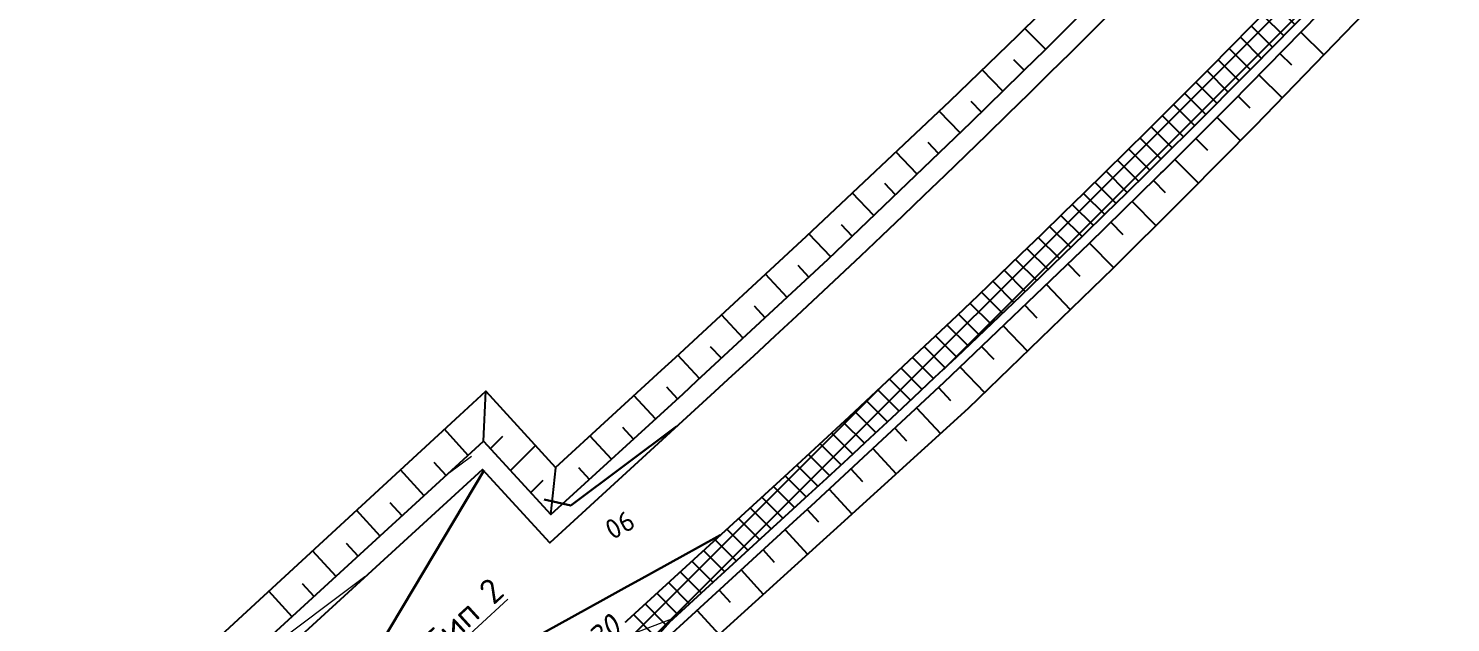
# Model space of a CAD drawing. Header units: metres. Extents: x 2302534 to 2308412, y 452340 to 454783.
# Drawn here: x 2306829.2 to 2306900.6, y 453346 to 453375.8 of the extents above; entities that cross this region are included whole.
import ezdxf
from ezdxf import colors
from ezdxf.entities.mleader import LeaderData, LeaderLine
from ezdxf.enums import TextEntityAlignment as Align
from ezdxf.math import Vec2, Vec3

# ---------------------------------------------------------------- set-up
doc = ezdxf.new("R2010")
doc.units = ezdxf.units.M
for name, color, linetype in [('АД_серый', 250, 'Continuous'), ('ВП АД', 7, 'Continuous'), ('ПП_Дорога_Покрытия_Газон', 3, 'Continuous')]:
    doc.layers.add(name, color=color, linetype=linetype)
doc.layers.add('ГП_АД том 3.2.6', color=250, linetype='Continuous', lineweight=40)
doc.layers.add('ГП_ВП', color=1, linetype='Continuous', lineweight=40)
doc.styles.add('ASML', font='isocpeui.ttf')
doc.styles.add('ISOCPEUR', font='isocpeur.ttf')
doc.styles.add('ISOCPEUR.ttf', font='isocpeur.ttf')

# ---------------------------------------------------------------- blocks, each defined once
blk = doc.blocks.new('АД 3.2.6')
at = {"layer": 'АД_серый'}
h = blk.add_hatch(dxfattribs=at)
h.set_pattern_fill('ANSI37', color=256, scale=0.25)
h.set_pattern_definition([(45, (-2306965.942214189, -453205.9558217908), (-0.5612660075668221, 0.5612660075668221), []), (135, (-2306965.942214189, -453205.9558217908), (-0.5612660075668221, -0.5612660075668221), [])])
edge = h.paths.add_edge_path()
edge.add_line((1053.931858262978, 1206.085364604951), (1054.025428426452, 1208.204838068981))
edge.add_line((1054.025428426452, 1208.204838068981), (1018.62202177057, 1175.791896252776))
edge.add_line((1018.62202177057, 1175.791896252776), (966.9920535609126, 1128.523022957379))
edge.add_line((966.9920535609126, 1128.523022957379), (878.4835366290062, 1047.490668736223))
edge.add_line((878.4835366290062, 1047.490668736223), (841.6049879081548, 1013.727187810931))
edge.add_line((841.6049879081548, 1013.727187810931), (814.3148618540725, 988.7422119260882))
edge.add_line((814.3148618540725, 988.7422119260882), (777.4363131327555, 954.9787310006212))
edge.add_line((777.4363131327555, 954.9787310006212), (740.5577644109726, 921.2152500751544))
edge.add_line((740.5577644109726, 921.2152500751544), (666.8006669683381, 853.688288224279))
edge.add_line((666.8006669683381, 853.688288224279), (629.9221182465553, 819.9248072987538))
edge.add_line((629.9221182465553, 819.9248072987538), (593.0435695252381, 786.1613263734034))
edge.add_line((593.0435695252381, 786.1613263734034), (556.1650208039209, 752.3978454478784))
edge.add_line((556.1650208039209, 752.3978454478784), (292.4177803383209, 510.9288822882226))
edge.add_line((292.4177803383209, 510.9288822882226), (59.0611517210491, 297.2834880872979))
edge.add_arc((479.2476420179009, -161.6700198940816), 622.2499571043782, 132.4750910232818, 141.1317967697561)
edge.add_line((-5.230899143964052, 228.8111605360173), (-27.95818131137639, 200.6129245422199))
edge.add_arc((-516.7190344384871, 594.5455753061105), 627.7500337613743, 312.4752306833454, 321.13179661119204, ccw=False)
edge.add_line((-92.81738088419661, 131.5364036892424), (-212.2346827834844, 22.20554245897802))
edge.add_line((-212.2346827834844, 22.20554245897802), (-211.2217755680904, 21.09918854956049))
edge.add_line((-211.2217755680904, 21.09918854956049), (-91.80447366833687, 130.4300497798249))
edge.add_arc((-516.7190344450063, 594.5455753099523), 629.2500337688797, 312.4752306950525, 321.1317966232948)
edge.add_line((-26.79029394825921, 199.6716280389228), (-4.063011780846863, 227.869864032662))
edge.add_arc((479.2476419592276, -161.6700198383187), 620.7499570236596, 132.4750910105345, 141.1317967585854, ccw=False)
edge.add_line((60.07405624445528, 296.1771317132516), (293.4460430885665, 509.8365623930585))
edge.add_line((293.4460430885665, 509.8365623930585), (557.1779512828215, 751.2914607239654))
edge.add_line((557.1779512828215, 751.2914607239654), (594.0565019296482, 785.0549395463312))
edge.add_line((594.0565019296482, 785.0549395463312), (630.9350525764748, 818.8184183685224))
edge.add_line((630.9350525764748, 818.8184183685224), (667.8136032237671, 852.5818971908302))
edge.add_line((667.8136032237671, 852.5818971908302), (741.5707045174204, 920.1088548353292))
edge.add_line((741.5707045174204, 920.1088548353292), (778.4492551647127, 953.8723336576367))
edge.add_line((778.4492551647127, 953.8723336576367), (815.3278058115393, 987.6358124798862))
edge.add_line((815.3278058115393, 987.6358124798862), (842.6179332900792, 1012.620786808373))
edge.add_line((842.6179332900792, 1012.620786808373), (879.4964839369057, 1046.384265630448))
edge.add_line((879.4964839369057, 1046.384265630448), (968.0050054900348, 1127.416614804009))
edge.add_line((968.0050054900348, 1127.416614804009), (1019.634976395406, 1174.685485154914))
edge.add_line((1019.634976395406, 1174.685485154914), (1053.931858262978, 1206.085364604951))
for p, q in [((-79.70050535118207, 152.9961483579245, 144.4604645610183), (-80.73651609336957, 154.035088787612, 144.4604645610183)), ((-66.8828735393472, 153.8561833350104, 149.1817270848066), (-65.72512817801908, 152.722302719776, 149.1817270848066)), ((-80.76971921836957, 151.944024334487, 144.4604645610183), (-81.28754148399456, 152.472100506362, 144.4604645610183)), ((-67.93243217887357, 152.7845337836188, 149.1817270848066), (-67.34930801810697, 152.2134316412848, 149.1817270848066)), ((-81.84064206993207, 150.8938534360495, 144.4604645610183), (-82.88483152305706, 151.958672771987, 144.4604645610183)), ((-68.9819889110513, 151.7128861395758, 149.1817270848066), (-67.80724525870755, 150.5623581854743, 149.1817270848066)), ((-82.91168699180706, 149.8435604672995, 144.4604645610183), (-83.43805417930707, 150.3804257016745, 144.4604645610183)), ((-70.03154564322904, 150.6412384955329, 149.1817270848066), (-69.43992424430326, 150.0618107764166, 149.1817270848066)), ((-83.98895749961956, 148.7998592954245, 144.4604645610183), (-85.03729734336957, 149.894463787612, 144.4604645610183)), ((-71.08997345389798, 149.5783799139899, 149.1817270848066), (-69.91276169242337, 148.3977387396735, 149.1817270848066)), ((-85.07220945274457, 147.762383709487, 144.4604645610183), (-85.60065183555707, 148.314141521987, 144.4604645610183)), ((-72.15217590751126, 148.5192654578131, 149.1817270848066), (-71.55989075126126, 147.9252541510504, 149.1817270848066)), ((-86.15558347618207, 146.724786053237, 144.4604645610183), (-87.22101316368207, 147.8372128110495, 144.4604645610183)), ((-73.21437836112455, 147.4601490942878, 149.1817270848066), (-72.02244759025052, 146.264746948902, 149.1817270848066)), ((-88.32220945274457, 144.649834881362, 144.4604645610183), (-89.40472898399457, 145.7800839047995, 144.4604645610183)), ((-87.23883542930707, 145.6873104672995, 144.4604645610183), (-87.77582273399457, 146.247979412612, 144.4604645610183)), ((-74.2793006938882, 146.403777405445, 149.1817270848066), (-73.68520355643705, 145.7979195563239, 149.1817270848066)), ((-75.35030556144191, 145.3535645453376, 149.1817270848066), (-74.1571712535806, 144.1368077246588, 149.1817270848066)), ((-76.42131042899562, 144.3033516852301, 149.1817270848066), (-75.82227325858548, 143.6924546210212, 149.1817270848066)), ((-90.48883542930707, 142.5747616391745, 144.4604645610183), (-91.58832273399457, 143.722832928237, 144.4604645610183)), ((-89.40546140586957, 143.612237225112, 144.4604645610183), (-89.95099363243207, 144.181817303237, 144.4604645610183)), ((-77.49231720389798, 143.2531388251227, 149.1817270848066), (-76.28929901542142, 142.0263035742682, 149.1817270848066)), ((-78.57542801322415, 142.2154190985602, 149.1817270848066), (-77.97791481437162, 141.5915348975104, 149.1817270848066)), ((-92.68488035118207, 140.5310604672995, 144.4604645610183), (-93.76947507774457, 141.6985409360495, 144.4604645610183)), ((-91.58588132774457, 141.551934490737, 144.4604645610183), (-92.12775144493207, 142.135186443862, 144.4604645610183)), ((-79.6587352794595, 141.1778996436042, 149.1817270848066), (-78.45718193473294, 139.9233200995368, 149.1817270848066)), ((-93.78387937461956, 139.5100643735495, 144.4604645610183), (-94.32660398399457, 140.0942928891745, 144.4604645610183)), ((-80.74204063834623, 140.1403801886481, 149.1817270848066), (-80.13800239982083, 139.5096829382819, 149.1817270848066)), ((-94.88287839805707, 138.489190350112, 144.4604645610183), (-95.96918210899457, 139.658623943862, 144.4604645610183)), ((-81.82534790458158, 139.102860733692, 149.1817270848066), (-80.61074448050931, 137.8346541373175, 149.1817270848066)), ((-95.98187742149457, 137.4683163266745, 144.4604645610183), (-96.52545652305707, 138.0535214047995, 144.4604645610183)), ((-82.90865517081693, 138.0653403250617, 149.1817270848066), (-82.29808998527005, 137.4278309790534, 149.1817270848066)), ((-97.08087644493207, 136.447442303237, 144.4604645610183), (-98.16901121055707, 137.618829021987, 144.4604645610183)), ((-83.99196052970365, 137.0278208701056, 149.1817270848066), (-82.76430702628568, 135.7459881750983, 149.1817270848066)), ((-98.18646726524457, 135.4336483579245, 144.4604645610183), (-98.72443113243207, 136.0212948422995, 144.4604645610183)), ((-85.07945442618804, 135.9947398154181, 149.1817270848066), (-84.47463417472318, 135.3436491934699, 149.1817270848066)), ((-99.29279050743207, 134.4207089047995, 144.4604645610183), (-100.364811991807, 135.5916073422995, 144.4604645610183)), ((-86.17844582023099, 134.9738495795172, 149.1817270848066), (-84.98010445060208, 133.6838305441779, 149.1817270848066)), ((-108.6968432418071, 132.590020428237, 144.4604645610183), (-109.8964282027445, 133.900323162612, 144.4604645610183)), ((-100.3991137496196, 133.407891521987, 144.4604645610183), (-100.9330492964946, 133.9910214047995, 144.4604645610183)), ((-87.27743816794828, 133.9529593436164, 149.1817270848066), (-86.6839160961099, 133.3140309302252, 149.1817270848066)), ((-101.5055590621195, 132.394952068862, 144.4604645610183), (-102.5692797652445, 133.5569393735495, 144.4604645610183)), ((-88.37642956199124, 132.9320691077155, 149.1817270848066), (-87.20068359794097, 131.6663744894904, 149.1817270848066)), ((-109.8031664839945, 131.577080975112, 144.4604645610183), (-110.4010668746195, 132.230157146987, 144.4604645610183)), ((-110.9094897261821, 130.564141521987, 144.4604645610183), (-112.1013842574321, 131.8660214047995, 144.4604645610183)), ((-104.5447611985728, 129.6125146778649), (-104.2905957894399, 131.9649002909427)), ((-102.611882304307, 131.3821346860495, 144.4604645610183), (-103.1417895308695, 131.960870037612, 144.4604645610183)), ((-89.47542095603421, 131.9111779181403, 149.1817270848066), (-88.89319706382229, 131.2844126669806, 149.1817270848066)), ((-90.5744133037515, 130.8902876822394, 149.1817270848066), (-89.42126369895414, 129.64891891164, 149.1817270848066)), ((-112.0159350386821, 129.551202068862, 144.4604645610183), (-112.6098071089945, 130.2000057797995, 144.4604645610183)), ((-113.1222582808695, 128.5383846860495, 144.4604645610183), (-114.3063403121195, 129.831719646987, 144.4604645610183)), ((-91.67478847922756, 129.8708980528754, 149.1817270848066), (-91.10833931388333, 129.2521908728522, 149.1817270848066)), ((-92.7811422389932, 128.85799054784, 149.1817270848066), (-91.65564871253446, 127.6286638228339, 149.1817270848066)), ((-114.2285815230571, 127.5254452329245, 144.4604645610183), (-114.8186694136821, 128.1699764829245, 144.4604645610183)), ((-115.3349047652445, 126.5125057797995, 144.4604645610183), (-116.5112963668071, 127.7974178891745, 144.4604645610183)), ((-93.88749599875882, 127.8450835196418, 149.1817270848066), (-93.32700109900907, 127.2328794447821, 149.1817270848066)), ((-94.9938502353616, 126.8321764914435, 149.1817270848066), (-93.877363209147, 125.6126869170111, 149.1817270848066)), ((-117.5476733199321, 124.486748943862, 144.4604645610183), (-118.7162524214945, 125.763116131362, 144.4604645610183)), ((-116.4413500777445, 125.499688396987, 144.4604645610183), (-117.0275317183695, 126.1399471860495, 144.4604645610183)), ((-96.10020399512723, 125.8192689864081, 149.1817270848066), (-95.54421210708097, 125.2119837252539, 149.1817270848066)), ((-97.20655799331143, 124.8063619582099, 149.1817270848066), (-96.09907746734098, 123.5967097131652, 149.1817270848066))]:
    blk.add_line(p, q, dxfattribs=at)
blk.add_lwpolyline([(55.34704457176849, 301.3402634524973, 0.0377899780869484), (-9.513289302121848, 232.2626910593244), (-32.24056902993471, 204.0644530994468, -0.0377893671393395), (-96.53148475615308, 135.5931556561845), (-104.6063632094301, 128.1994078276911), (-107.9842982580885, 131.8865094924695), (-133.7992230704985, 108.252007596835), (-130.4241982703097, 104.563148679852), (-204.8840528661385, 36.39223800814944), (-211.2998696598225, 43.39847050030948), (-222.3637549383566, 33.26908155280398), (-212.2346827834844, 22.20554245897802), (-92.81738088419661, 131.5364036892424, 0.0377893671393395), (-27.95818131137639, 200.6129245422199), (-5.230899143964052, 228.8111605360173, -0.0377899780869484), (59.0611517210491, 297.2834880872979)], format="xyb", dxfattribs=at)
at = {"layer": 'АД_серый', "flags": 128}
blk.add_lwpolyline([(1448.994741306174, 1553.495223283127), (1448.845234378241, 1553.381201367534), (1448.220699991099, 1552.902785983111), (1447.454853040166, 1552.309207625396, 0.0098569504916668), (1442.602774512023, 1548.593410136527), (1442.567646383308, 1548.565322835639), (1441.268543222919, 1547.527284682845, -0.0012520162854344), (1433.414262469392, 1541.288861182227, -0.0012971240794286), (1425.50308032101, 1534.539568662178), (1418.166081603616, 1528.312946179358), (1278.693145704456, 1409.947746196005, 0.009403919801116), (1222.384035128168, 1360.308890916873), (1074.583919865545, 1224.99317454308), (1077.960209345445, 1221.305384331674), (1065.79028923111, 1210.163434573624), (1057.307330304291, 1202.397328182007), (1053.931858262978, 1206.085364604951), (60.07405624445528, 296.1771317132516, 0.0377899780869484), (-4.063011780846863, 227.869864032662), (-26.79029394825921, 199.6716280389228, -0.0377893671393395), (-91.80447366833687, 130.4300497798249), (-211.2217755680904, 21.09918854956049), (-212.2346826880239, 22.20554254652234)], format="xyb", dxfattribs=at)
at = {"layer": 'АД_серый', "linetype": 'Continuous', "flags": 128}
for points in [[(-99.54266748670489, 122.6675686511444), (-98.06826651049778, 124.0174363336409), (-92.16771232709289, 129.4196081495611), (-91.46684741275384, 130.0612754520843), (-84.78610421158373, 136.2672426273348), (-77.50925077870488, 143.2365334266797), (-74.10635466175154, 146.5733657482778), (-73.9128719959408, 146.7646162322489), (-73.79553043749183, 146.8806845761137), (-70.34483265783638, 150.3213568631909), (-63.29468390159309, 157.5198992606019)], [(-135.6892769923433, 110.3164301943616), (-120.8840348552912, 123.7630344578065), (-109.1250423970632, 134.612006961077), (-107.8193598752841, 135.8166351637337), (-104.3102724179625, 131.9863778267172), (-98.98464710405096, 136.8654455624637), (-98.28637814475223, 137.5099483119556), (-91.7073965263553, 143.6106923724874), (-84.49023355683312, 150.4098256257712), (-81.11468468653038, 153.6665573731879), (-80.92274610418826, 153.853243004065), (-80.80634040990844, 153.9665423334809), (-77.38297368446365, 157.3255971435574)], [(-135.2118129152804, 108.3145248842193), (-119.7231090893037, 122.4950064092409), (-107.9224716350436, 133.2993706877459), (-104.5445363265462, 129.6122692241915), (-97.90751988161355, 135.6889469693997), (-97.20665496727452, 136.3306142719229), (-90.61608456075191, 142.452816904406), (-83.43744987109676, 149.3280402614036), (-80.08048407128081, 152.6198339570546), (-79.88961292197926, 152.8085030529764), (-79.77385517209768, 152.92300477362), (-76.36973290797323, 156.3172368631349)], [(-104.1152718053199, 116.271633713739), (-98.4400035738945, 121.46317745751), (-96.96429345896468, 122.8116152253351), (-91.03972210967913, 128.1875541493646), (-90.33187925256787, 128.8215997527586), (-83.56389926047996, 134.970490484673), (-76.3107759365812, 142.0050434617442), (-72.91439845971763, 145.3669765345403), (-72.72129464987665, 145.5596520709805), (-72.60418328968808, 145.6765845552436), (-69.16826777206734, 149.150459159282), (-62.15722397016361, 156.423577217909)]]:
    blk.add_lwpolyline(points, dxfattribs=at)
at = {"layer": 'АД_серый', "flags": 128}
for points in [[(-107.9224716350436, 133.2993706876878), (-107.8151619262062, 135.8120529963635)], [(-107.5854125749319, 132.9335452902014), (-106.9572273343801, 133.5617305308115)], [(-106.5714387353509, 131.8260726655135), (-105.31473613251, 133.0827752686455)], [(-105.5574229559861, 130.7186419806676), (-104.9342938009649, 131.3417711358052)]]:
    blk.add_lwpolyline(points, dxfattribs=at)

msp = doc.modelspace()

# ---------------------------------------------------------------- linework, layer by layer
at = {"layer": 'ВП АД', "color": 5, "linetype": 'Continuous', "lineweight": 30, "elevation": 149, "flags": 128}
for points in [[(2306861.779175858, 453355.8118456375), (2306856.447693924, 453351.8285692703), (2306855.118348221, 453352.1266039382)], [(2306863.956666092, 453350.348405696), (2306862.860230546, 453349.7411669265), (2306862.082398514, 453349.3103807937), (2306859.873353104, 453348.0869310866), (2306859.274659256, 453347.7553270827), (2306858.074952225, 453347.0908983718), (2306853.648316483, 453344.6392382155), (2306845.399415116, 453340.0706346999), (2306845.214234452, 453339.9680956375), (2306845.114930253, 453339.9131029617), (2306844.579529862, 453339.6165941726), (2306843.340027909, 453338.9300707351), (2306843.675049881, 453339.4915941726), (2306844.077149491, 453340.1653612624), (2306844.359131913, 453340.6378954421), (2306844.395508866, 453340.6988695633), (2306848.039918046, 453346.8062304031), (2306852.101929764, 453353.6134813796)]]:
    msp.add_lwpolyline(points, dxfattribs=at)
at = {"layer": 'ВП АД', "color": 5, "linetype": 'Continuous', "lineweight": 20, "flags": 128}
for points, elevation in [([(2306850.351929764, 453353.4845751296), (2306851.461182694, 453354.3133715164)], 149.1000061035156), ([(2306846.11004744, 453348.2451952468), (2306840.989319901, 453344.4193285476), (2306840.665284257, 453344.1772020828), (2306840.510193925, 453344.0613573562), (2306838.059083085, 453342.2300585281)], 149.1999969482422), ([(2306858.23883162, 453342.4019335281), (2306858.764466386, 453342.9895189772), (2306860.278748612, 453344.6823290359), (2306860.653443436, 453345.1012133133), (2306861.589051346, 453346.1470507155), (2306859.619507889, 453345.4038866531), (2306857.810242753, 453344.7211473952)], 149.1999969482422)]:
    msp.add_lwpolyline(points, dxfattribs=dict(at, elevation=elevation))

# ---------------------------------------------------------------- block references
at = {"layer": 'ГП_АД том 3.2.6'}
msp.add_blockref('АД 3.2.6', (2306959.993951246, 453221.759960641), dxfattribs=at)

# ---------------------------------------------------------------- texts
at = {"layer": 'ВП АД', "color": 5, "linetype": 'Continuous', "lineweight": 15, "style": 'ISOCPEUR.ttf'}
msp.add_text('90', height=1, rotation=208.9795277704583, dxfattribs=at).set_placement((2306858.913892936, 453350.8586359112, 148.8999938964844), align=Align.MIDDLE_CENTER)

# ---------------------------------------------------------------- next in the draw order: texts
at = {"layer": 'ГП_ВП', "color": 1, "linetype": 'Continuous', "lineweight": 20, "insert": (2306857.129768843, 453344.5431355292, 149.3038194552321), "char_height": 1.149999999999999, "width": 4.176120454545453, "attachment_point": 5, "rotation": 42.10435014488176, "style": 'ASML', "bg_fill": 3, "box_fill_scale": 1.326086956521739, "bg_fill_color": 9, "bg_fill_true_color": 13158600, "bg_fill_transparency": 0}
msp.add_mtext('149.30', dxfattribs=at)

# ---------------------------------------------------------------- next in the draw order: leaders
at = {"layer": 'ПП_Дорога_Покрытия_Газон', "color": 0}
ml = msp.add_multileader_mtext('Standard', dxfattribs=at)
ml.set_content('Тип 2', style='ISOCPEUR')
ml.set_leader_properties(color=256, lineweight=5)
ml.build(insert=Vec2(0, 0))
ml.multileader.update_dxf_attribs({"text_left_attachment_type": 6, "text_right_attachment_type": 6, "dogleg_length": 3.372202266416183, "arrow_head_size": 1})
ctx = ml.context
ctx.base_point, ctx.char_height, ctx.arrow_head_size, ctx.landing_gap_size, ctx.plane_origin, ctx.plane_x_axis, ctx.plane_y_axis = Vec3(2306849.941932514, 453344.0561054965), 1.25, 1, 0.01, Vec3(2306855.651558671, 453336.3794293236), Vec3(0.737154720422145, 0.675723995547997), Vec3(-0.675723995547997, 0.737154720422145)
ctx.left_attachment, ctx.right_attachment = 6, 6
notes = []
notes.append((ctx, [(1, (1, 1, 0), (2306849.623741977, 453343.7644313411), (0.737154720422145, 0.675723995547997), 0.4316468815601625, [(0, [(2306855.651558671, 453336.3794293236)], 0, [])])]))
ctx.mtext.insert, ctx.mtext.text_direction, ctx.mtext.rotation, ctx.mtext.flow_direction = Vec3(2306848.935718067, 453345.1685948171), Vec3(0.737154720422145, 0.675723995547997), 0.7419464093400486, 5
for ctx, leaders in notes:
    for number, flags, end, landing, length, lines in leaders:
        leader = LeaderData()
        leader.index, (leader.has_last_leader_line, leader.has_dogleg_vector, leader.attachment_direction) = number, flags
        leader.last_leader_point, leader.dogleg_vector, leader.dogleg_length = Vec3(end), Vec3(landing), length
        for number, points, colour, breaks in lines:
            line = LeaderLine()
            line.index, line.vertices, line.color, line.breaks = number, Vec3.list(points), colors.encode_raw_color(colour), breaks
            leader.lines.append(line)
        ctx.leaders.append(leader)

doc.saveas('drawing.dxf')
